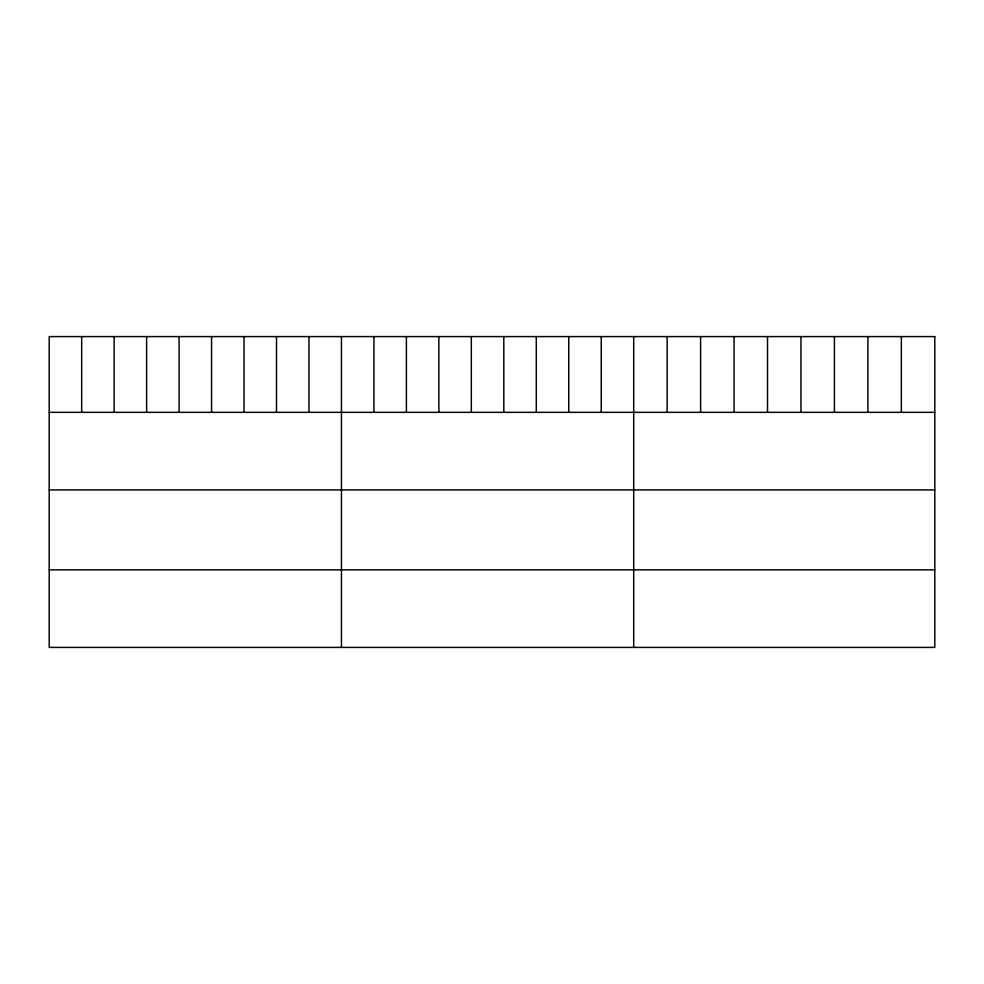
<?xml version="1.0" encoding="UTF-8"?>
<svg xmlns="http://www.w3.org/2000/svg" width="984" height="984" viewBox="0 0 984 984"><rect width="100%" height="100%" fill="white"/><g stroke="black" fill="none" stroke-linecap="round" stroke-linejoin="round"><path stroke-width="1.48" d="M49.2 412.345L934.8 412.345M49.2 489.921L934.8 489.921M49.2 569.847L934.8 569.847M901.344 336.589L901.344 412.345M867.888 336.589L867.888 412.345M834.432 336.589L834.432 412.345M800.976 336.589L800.976 412.345M767.52 336.589L767.52 412.345M734.064 336.589L734.064 412.345M700.608 336.589L700.608 412.345M667.152 336.589L667.152 412.345M633.696 336.589L633.696 647.411M601.224 336.589L601.224 412.345M568.752 336.589L568.752 412.345M536.28 336.589L536.28 412.345M503.808 336.589L503.808 412.345M471.336 336.589L471.336 412.345M438.864 336.589L438.864 412.345M406.392 336.589L406.392 412.345M373.92 336.589L373.92 412.345M341.448 336.589L341.448 647.411M308.976 336.589L308.976 412.345M276.504 336.589L276.504 412.345M244.032 336.589L244.032 412.345M211.56 336.589L211.56 412.345M179.088 336.589L179.088 412.345M146.616 336.589L146.616 412.345M114.144 336.589L114.144 412.345M81.672 336.589L81.672 412.345M934.8 336.589L49.2 336.589L49.2 647.411L934.8 647.411L934.8 336.589"/></g></svg>
